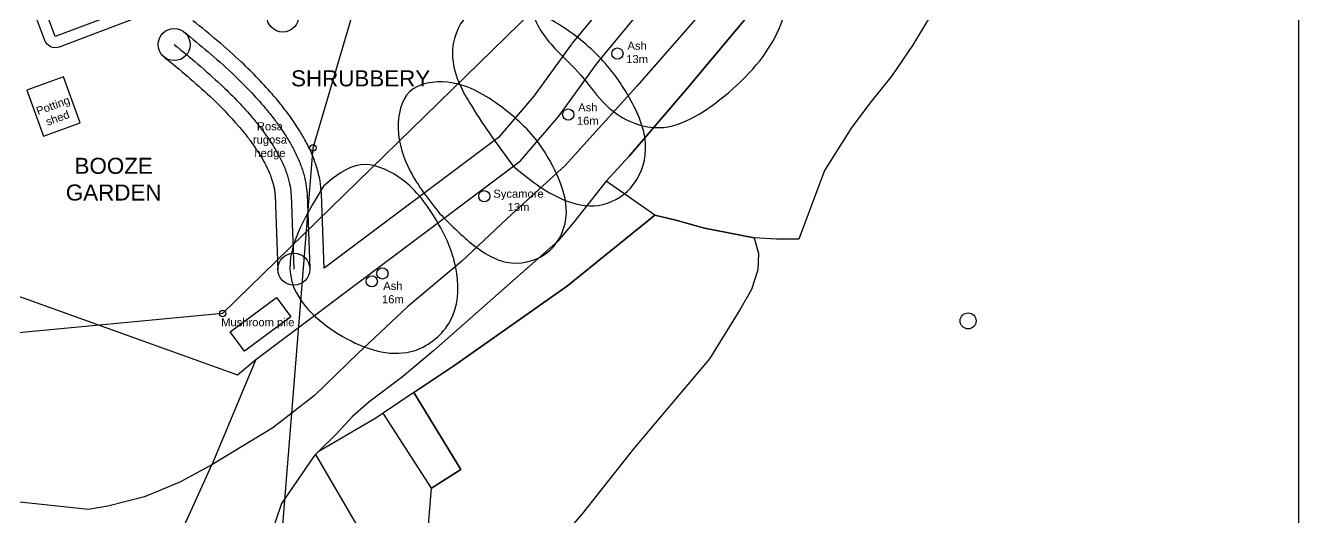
# Model space of a CAD drawing. Header units: metres. Extents: x 230335 to 230730, y 242537 to 242792.
# Drawn here: x 230581.5 to 230661, y 242704.9 to 242735.6 of the extents above; entities that cross this region are included whole.
import ezdxf
from ezdxf.enums import TextEntityAlignment as Align

# ---------------------------------------------------------------- set-up
doc = ezdxf.new("R2010")
doc.units = ezdxf.units.M
doc.linetypes.add('GDI_SOLID_1250_0', pattern=[0])
doc.layers.get('0').update_dxf_attribs({"true_color": 0xffffff})
for name, color, linetype, lineweight, true_color in [('0 Meta ... Border', 178, 'Continuous', 25, 0x000000), ('1 Forest Garden ... Area names', 1, 'Continuous', 25, 0xff0000), ('1 Forest Garden ... Areas ... Orchard', 9, 'Continuous', 25, 0xc0c0c0), ('1 Forest Garden ... Areas ... Shrubbery', 9, 'Continuous', 25, 0xc0c0c0), ('1 Forest Garden ... Areas ... Windy Corner', 253, 'Continuous', 25, 0xa0a0a4), ('1 Forest Garden ... Structure', 1, 'Continuous', 25, 0xff0000), ('1 Forest Garden ... Trees ... 2016-17 trees', 96, 'Continuous', 25, 0x008000), ('1 Forest Garden ... Trees ... Existing trees', 178, 'Continuous', 25, 0x000000), ('1 Forest Garden ... Trees ... Hedging', 96, 'Continuous', 25, 0x008000), ('Boundary', 96, 'Continuous', 25, 0x008000), ('Service ... Electricity', 1, 'Continuous', 25, 0xff0000), ('Service ... Telephone', 216, 'Continuous', 25, 0x800080)]:
    doc.layers.add(name, color=color, linetype=linetype, lineweight=lineweight, true_color=true_color)
doc.layers.add('Building', color=1, linetype='Continuous', true_color=0xff0000)
doc.layers.add('Road or track', color=140, linetype='Continuous', true_color=0x00bfff)
doc.styles.add('textstyle100', font='')
doc.styles.add('textstyle105', font='')
doc.styles.add('textstyle106', font='')
doc.styles.add('textstyle107', font='')
doc.styles.add('textstyle113', font='')
doc.styles.add('textstyle156', font='')
doc.styles.add('textstyle172', font='')
doc.styles.add('textstyle32', font='')
doc.styles.add('textstyle33', font='')
doc.styles.get('textstyle100').set_extended_font_data('Arial')
doc.styles.get('textstyle105').set_extended_font_data('Arial')
doc.styles.get('textstyle106').set_extended_font_data('Arial')
doc.styles.get('textstyle107').set_extended_font_data('Arial')
doc.styles.get('textstyle113').set_extended_font_data('Arial')
doc.styles.get('textstyle156').set_extended_font_data('Arial')
doc.styles.get('textstyle172').set_extended_font_data('Arial')
doc.styles.get('textstyle32').set_extended_font_data('Arial')
doc.styles.get('textstyle33').set_extended_font_data('Arial')

# ---------------------------------------------------------------- blocks, each defined once
blk = doc.blocks.new('Pylon')
at = {"color": 1, "true_color": 0xff0000}
blk.add_circle((0, 0), 0.2, dxfattribs=at)

msp = doc.modelspace()

# ---------------------------------------------------------------- linework, layer by layer
at = {"layer": '0 Meta ... Border'}
msp.add_lwpolyline([(230335, 242537), (230335, 242792), (230661, 242792), (230661, 242537), (230335, 242537)], dxfattribs=at)
at = {"layer": '1 Forest Garden ... Areas ... Orchard', "color": 1, "true_color": 0xff0000}
msp.add_lwpolyline([(230578.781, 242747.081), (230584.111, 242749.091), (230588.691, 242736.921), (230583.351, 242734.911), (230578.781, 242747.081)], dxfattribs=at)
at = {"layer": '1 Forest Garden ... Areas ... Shrubbery', "flags": 128}
msp.add_lwpolyline([(230618.059, 242737.425), (230615.659, 242734.525, 0.015636), (230615.583, 242734.426), (230613.23, 242731.191), (230611.024, 242728.618), (230600.151, 242720.456), (230599.976, 242725.084, 0.035045), (230599.888, 242725.897, 0.031546), (230599.671, 242726.779, 0.013161), (230599.535, 242727.175, 0.012351), (230599.37, 242727.589, 0.01087), (230599.196, 242727.969, 0.010196), (230598.994, 242728.367, 0.016937), (230598.588, 242729.069, 0.015011), (230598.08, 242729.831, 0.011962), (230597.59, 242730.486, 0.010752), (230597.012, 242731.19, 0.028006), (230594.985, 242733.302, 0.020515), (230591.953, 242735.902)], format="xyb", dxfattribs=at)
at = {"layer": '1 Forest Garden ... Areas ... Windy Corner'}
msp.add_circle((230640.365, 242717.156), 0.5, dxfattribs=at)
at = {"layer": '1 Forest Garden ... Structure', "color": 253, "true_color": 0xa0a0a4, "flags": 128}
msp.add_lwpolyline([(230578.529, 242747.734), (230583.864, 242749.741, -0.414214), (230584.766, 242749.332), (230589.341, 242737.164, -0.414214), (230588.933, 242736.262), (230583.597, 242734.256, -0.414214), (230582.696, 242734.665), (230578.12, 242746.833, -0.414214)], format="xyb", close=True, dxfattribs=at)
at = {"layer": '1 Forest Garden ... Structure', "flags": 128}
msp.add_lwpolyline([(230582.609, 242728.694), (230584.9, 242729.528), (230583.857, 242732.392), (230581.566, 242731.559)], close=True, dxfattribs=at)
at = {"layer": '1 Forest Garden ... Structure', "color": 1, "true_color": 0xff0000}
msp.add_lwpolyline([(230597.17, 242718.622), (230598.065, 242717.418), (230595.175, 242715.271), (230594.28, 242716.475), (230597.17, 242718.622)], dxfattribs=at)
at = {"layer": '1 Forest Garden ... Trees ... 2016-17 trees'}
msp.add_circle((230597.558, 242736.194), 1, dxfattribs=at)
at = {"layer": '1 Forest Garden ... Trees ... Existing trees'}
for centre in [(230618.463, 242733.851), (230615.388, 242730.042), (230610.146, 242724.939), (230603.122, 242719.628), (230603.786, 242720.117)]:
    msp.add_circle(centre, 0.35, dxfattribs=at)
at = {"layer": '1 Forest Garden ... Trees ... Existing trees', "color": 3, "true_color": 0x00ff00}
for points, knots in [([(230614.352, 242739.705), (230615.439, 242740.422), (230617.991, 242742.107), (230622.363, 242743.472), (230627.157, 242742.908), (230629.609, 242739.213), (230628.691, 242734.675), (230625.543, 242731.228), (230621.287, 242728.483), (230617.773, 242730.249), (230616.292, 242732.535), (230614.417, 242734.177), (230612.507, 242736.76), (230613.705, 242738.671), (230614.352, 242739.705)], [0, 0, 0, 0, 3.894295, 9.142891, 13.56578, 17.232203, 20.983011, 26.489322, 31.267974, 34.517172, 37.015811, 39.358185, 42.169873, 45.478137, 45.478137, 45.478137, 45.478137]), ([(230611.948, 242726.824), (230611.059, 242728.034), (230609.498, 242730.16), (230607.748, 242733.4), (230608.762, 242736.622), (230611.937, 242737.25), (230614.735, 242735.833), (230617.403, 242733.798), (230619.373, 242731.079), (230620.596, 242728.08), (230619.576, 242725.324), (230617.309, 242724.082), (230614.472, 242724.746), (230612.918, 242726.025), (230611.948, 242726.824)], [0, 0, 0, 0, 4.540396, 7.979276, 10.582895, 13.274236, 16.411084, 19.809456, 23.248198, 26.459488, 29.030451, 31.305333, 33.553537, 37.297002, 37.297002, 37.297002, 37.297002]), ([(230607.368, 242723.848), (230606.691, 242724.703), (230605.435, 242726.291), (230604.545, 242728.964), (230605.113, 242731.872), (230608.331, 242732.337), (230610.979, 242730.826), (230613.338, 242728.778), (230614.735, 242726.371), (230615.586, 242723.874), (230614.525, 242721.267), (230611.672, 242720.384), (230609.267, 242721.917), (230607.995, 242723.21), (230607.368, 242723.848)], [0, 0, 0, 0, 3.241309, 6.01652, 8.402583, 10.864179, 14.248996, 17.439294, 20.100202, 22.553092, 25.092892, 27.608532, 30.394477, 33.10035, 33.10035, 33.10035, 33.10035]), ([(230600.098, 242725.565), (230600.832, 242726.184), (230602.251, 242727.38), (230605.274, 242726.139), (230607.226, 242723.574), (230608.68, 242720.439), (230608.432, 242717.019), (230605.463, 242714.586), (230601.191, 242715.787), (230596.657, 242719.872), (230598.878, 242723.547), (230600.098, 242725.565)], [0, 0, 0, 0, 2.666655, 5.152387, 8.622962, 12.31445, 15.320078, 18.180219, 22.498532, 27.560713, 33.731239, 33.731239, 33.731239, 33.731239])]:
    msp.add_open_spline(points, degree=3, knots=knots, dxfattribs=at)
at = {"layer": '1 Forest Garden ... Trees ... Hedging', "flags": 128}
for points in [[(230591.395, 242735.195, -0.020515), (230594.372, 242732.643, -0.028006), (230596.329, 242730.604, -0.010752), (230596.882, 242729.93, -0.011962), (230597.347, 242729.309, -0.015011), (230597.824, 242728.593, -0.016937), (230598.2, 242727.943, -0.010196), (230598.385, 242727.578, -0.01087), (230598.543, 242727.233, -0.012351), (230598.692, 242726.861, -0.013161), (230598.812, 242726.51, -0.031546), (230599.002, 242725.738, -0.035045), (230599.077, 242725.05), (230599.251, 242720.422)], [(230590.157, 242733.625, -0.020515), (230593.009, 242731.18, -0.028006), (230594.811, 242729.302, -0.010752), (230595.31, 242728.695, -0.011962), (230595.717, 242728.15, -0.015011), (230596.128, 242727.534, -0.016937), (230596.436, 242727.001, -0.010196), (230596.584, 242726.709, -0.01087), (230596.705, 242726.443, -0.012351), (230596.818, 242726.162, -0.013161), (230596.904, 242725.911, -0.031546), (230597.034, 242725.384, -0.035045), (230597.078, 242724.975), (230597.253, 242720.347)]]:
    msp.add_lwpolyline(points, format="xyb", dxfattribs=at)
at = {"layer": '1 Forest Garden ... Trees ... Hedging', "color": 7, "true_color": 0xeeeeee, "flags": 128}
msp.add_lwpolyline([(230590.776, 242734.41, -0.020515), (230593.69, 242731.911, -0.028006), (230595.57, 242729.953, -0.010752), (230596.096, 242729.313, -0.011962), (230596.532, 242728.73, -0.015011), (230596.976, 242728.063, -0.016937), (230597.318, 242727.472, -0.010196), (230597.485, 242727.144, -0.01087), (230597.624, 242726.838, -0.012351), (230597.755, 242726.512, -0.013161), (230597.858, 242726.211, -0.031546), (230598.018, 242725.561, -0.035045), (230598.077, 242725.013), (230598.252, 242720.385)], format="xyb", dxfattribs=at)
at = {"layer": '1 Forest Garden ... Trees ... Hedging'}
for centre in [(230590.776, 242734.41), (230598.252, 242720.385)]:
    msp.add_circle(centre, 1, dxfattribs=at)
at = {"layer": 'Boundary', "linetype": 'GDI_SOLID_1250_0'}
for p, q in [((230580.83, 242718.78), (230594.73, 242713.78)), ((230594.73, 242713.78), (230595.88, 242714.75))]:
    msp.add_line(p, q, dxfattribs=at)
for points in [[(230595.88, 242714.75), (230612.4, 242727.15), (230614.8, 242729.95), (230617.2, 242733.25), (230619.6, 242736.15), (230622.2, 242738.95), (230624.2, 242740.95), (230626.2, 242743.05), (230630.3, 242747.95), (230632.4, 242750.25), (230634.4, 242752.55), (230638.1, 242757.95), (230640, 242760.75), (230641.8, 242763.65), (230643.7, 242767.25), (230645.5, 242770.85), (230648.1, 242776.85), (230650.6, 242781.25), (230651.9, 242783.35), (230653.3, 242785.35), (230656.2, 242788.95)], [(230645.66, 242759.37), (230644.9, 242756.95), (230644.4, 242754.55), (230643.9, 242751.85), (230643.5, 242749.05), (230643.1, 242746.95), (230642.5, 242744.85), (230641.8, 242742.75), (230640.9, 242740.75), (230638.1, 242736.35), (230636.9, 242734.35), (230635.6, 242732.45), (230634.3, 242730.85), (230633.1, 242729.25), (230631.4, 242726.55), (230629.8, 242722.25), (230628.4, 242722.25), (230627, 242722.35)], [(230638.1, 242736.35), (230636.9, 242734.35), (230635.6, 242732.45), (230634.3, 242730.85), (230633.1, 242729.25), (230631.4, 242726.55), (230629.8, 242722.25), (230628.4, 242722.25), (230627, 242722.35), (230625.4, 242722.65), (230623.9, 242722.95), (230622.1, 242723.45), (230620.8, 242723.75), (230617.76, 242725.89), (230619.2, 242727.45), (230622.8, 242731.65), (230627.4, 242737.15)], [(230620.8, 242723.75), (230617.76, 242725.89)], [(230620.8, 242723.75), (230615.35, 242719.34), (230608.3, 242714.4), (230605.74, 242712.69)], [(230605.74, 242712.69), (230608.3, 242714.4), (230615.35, 242719.34), (230620.8, 242723.75), (230622.1, 242723.45), (230623.9, 242722.95), (230625.4, 242722.65), (230627, 242722.35), (230627.27, 242721.36), (230627.24, 242720.35), (230626.83, 242719.11), (230626.11, 242717.85), (230624.22, 242714.79), (230619.47, 242709.16), (230616.26, 242705.12), (230612.99, 242701.34), (230609.78, 242698.38), (230606.58, 242703.38), (230606.84, 242706.72), (230608.68, 242707.88), (230605.74, 242712.69)], [(230627, 242722.35), (230625.4, 242722.65), (230623.9, 242722.95), (230622.1, 242723.45), (230620.8, 242723.75)], [(230627, 242722.35), (230627.27, 242721.36), (230627.24, 242720.35), (230626.83, 242719.11), (230626.11, 242717.85), (230624.22, 242714.79), (230619.47, 242709.16), (230616.26, 242705.12), (230612.99, 242701.34), (230609.78, 242698.38)], [(230595.88, 242714.75), (230593.13, 242708.18)], [(230603.84, 242711.39), (230603.38, 242711.08), (230599.77, 242708.99)], [(230599.61, 242708.82), (230603.48, 242702.18), (230606.58, 242703.38)], [(230593.13, 242708.18), (230591.13, 242707.08), (230588.93, 242706.18), (230586.63, 242705.58), (230585.43, 242705.38), (230576.03, 242706.38), (230570.33, 242707.08), (230564.63, 242707.68), (230561.33, 242707.88), (230558.13, 242707.98), (230556.33, 242707.88), (230552.33, 242707.08), (230548.43, 242706.18), (230545.03, 242705.68), (230541.53, 242705.28), (230539.33, 242705.28), (230534.93, 242705.78), (230530.84, 242706.43)], [(230606.58, 242703.38), (230606.84, 242706.72)]]:
    msp.add_lwpolyline(points, dxfattribs=at)
at = {"layer": 'Building', "linetype": 'GDI_SOLID_1250_0'}
for points in [[(230605.74, 242712.69), (230603.84, 242711.39)], [(230605.74, 242712.69), (230608.68, 242707.88), (230606.84, 242706.72)], [(230606.84, 242706.72), (230603.84, 242711.39)]]:
    msp.add_lwpolyline(points, dxfattribs=at)
at = {"layer": 'Road or track', "linetype": 'GDI_SOLID_1250_0'}
for points in [[(230661, 242791.278), (230658.1, 242787.25), (230651.3, 242776.25), (230646.3, 242767.35), (230643.77, 242762.77), (230641.36, 242758.55), (230637.75, 242753.38), (230631.72, 242745.59), (230619.67, 242731.82), (230615.2, 242726.85), (230611.89, 242723.84), (230608.73, 242720.87), (230605.37, 242718.06), (230602.26, 242715.15), (230599.55, 242712.49), (230596.94, 242710.48), (230593.13, 242708.18)], [(230644.49, 242760.27), (230641.01, 242754.18), (230636.69, 242747.55), (230632.93, 242742.88), (230627.4, 242737.15), (230622.8, 242731.65), (230619.2, 242727.45), (230617.76, 242725.89)], [(230617.76, 242725.89), (230615.73, 242723.32), (230614.74, 242722.14), (230606.97, 242715.28), (230605.03, 242713.67), (230602.93, 242712.09), (230601.92, 242711.19), (230600.9, 242710.08), (230599.77, 242708.99)], [(230599.61, 242708.82), (230599.48, 242708.68), (230597.48, 242705.75), (230595.97, 242701.28), (230595.38, 242696.48), (230594.98, 242692.27), (230594.72, 242688.39), (230594.65, 242685.7), (230594.19, 242683.53), (230592.98, 242680.29), (230591.97, 242678.23), (230589.7, 242673.73), (230586.88, 242669.6), (230584.31, 242665.94), (230581.13, 242662.08), (230580.93, 242661.78), (230578.83, 242659.08), (230576.63, 242656.58), (230575.33, 242655.28), (230571.63, 242652.38), (230567.73, 242649.88)], [(230599.77, 242708.99), (230599.61, 242708.82)], [(230589.98, 242701.25), (230593.13, 242708.18)]]:
    msp.add_lwpolyline(points, dxfattribs=at)
at = {"layer": 'Service ... Electricity'}
for p, q in [((230616.934, 242740.186), (230593.804, 242717.62)), ((230593.804, 242717.62), (230579.509, 242716.265))]:
    msp.add_line(p, q, dxfattribs=at)
at = {"layer": 'Service ... Telephone'}
for p, q in [((230599.449, 242727.966), (230614.935, 242780.462)), ((230596.882, 242695.874), (230599.449, 242727.966))]:
    msp.add_line(p, q, dxfattribs=at)

# ---------------------------------------------------------------- block references
at = {"layer": 'Service ... Electricity'}
msp.add_blockref('Pylon', (230593.804, 242717.62), dxfattribs=at)
at = {"layer": 'Service ... Telephone'}
msp.add_blockref('Pylon', (230599.449, 242727.966), dxfattribs=at)

# ---------------------------------------------------------------- texts
at = {"layer": '1 Forest Garden ... Area names', "char_height": 1, "attachment_point": 5}
for s, insert, style in [('SHRUBBERY', (230602.424, 242732.296), 'textstyle172'), ('BOOZE\\PGARDEN', (230587, 242726), 'textstyle156')]:
    msp.add_mtext(s, dxfattribs=dict(at, insert=insert, style=style))
at = {"layer": '1 Forest Garden ... Structure', "color": 253, "true_color": 0xa0a0a4, "style": 'textstyle32'}
msp.add_text('Mushroom pile', height=0.5, dxfattribs=at).set_placement((230596, 242717.323), align=Align.TOP_CENTER)
at = {"layer": '1 Forest Garden ... Structure', "color": 253, "true_color": 0xa0a0a4, "insert": (230583.124, 242730.844), "char_height": 0.5, "attachment_point": 2, "rotation": 20, "style": 'textstyle33'}
msp.add_mtext('Potting\\Pshed', dxfattribs=at)
at = {"layer": '1 Forest Garden ... Trees ... Existing trees', "color": 253, "true_color": 0xa0a0a4, "char_height": 0.5, "attachment_point": 5}
for s, insert, style in [('Ash\\P13m', (230619.691, 242733.919), 'textstyle100'), ('Ash\\P16m', (230616.611, 242730.069), 'textstyle107'), ('Sycamore\\P13m', (230612.284, 242724.679), 'textstyle106'), ('Ash\\P16m', (230604.438, 242718.922), 'textstyle105')]:
    msp.add_mtext(s, dxfattribs=dict(at, insert=insert, style=style))
at = {"layer": '1 Forest Garden ... Trees ... Hedging', "insert": (230596.759, 242728.4), "char_height": 0.5, "attachment_point": 5, "style": 'textstyle113'}
msp.add_mtext('Rosa\\Prugosa\\Phedge', dxfattribs=at)

doc.saveas('drawing.dxf')
